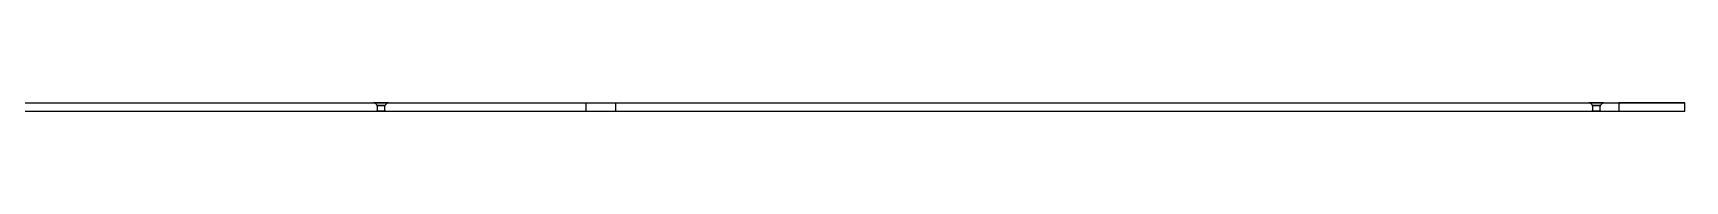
# Model space of a CAD drawing. Header units: inches. Extents: x 31 to 2213, y 31 to 1421.
# Drawn here: x 974.12 to 1010.49, y 595.28 to 595.47 of the extents above; entities that cross this region are included whole.
import ezdxf

# ---------------------------------------------------------------- set-up
doc = ezdxf.new("R2010")
doc.units = ezdxf.units.IN
doc.header["$MEASUREMENT"] = 0

msp = doc.modelspace()

# ---------------------------------------------------------------- linework, layer by layer
at = {"layer": 'OUTLINE'}
for p, q in [((955.273, 595.469), (986.29, 595.469)), ((955.937, 595.469), (986.954, 595.469)), ((981.617, 595.469), (981.616, 595.469)), ((981.616, 595.469), (981.616, 595.469)), ((981.616, 595.469), (981.616, 595.469)), ((981.616, 595.469), (981.616, 595.469)), ((981.616, 595.469), (981.617, 595.469)), ((981.618, 595.469), (981.617, 595.469)), ((981.617, 595.469), (981.619, 595.469)), ((981.62, 595.469), (981.618, 595.469)), ((981.619, 595.469), (981.62, 595.469)), ((981.621, 595.469), (981.62, 595.469)), ((981.62, 595.469), (981.622, 595.469)), ((981.624, 595.469), (981.621, 595.469)), ((981.622, 595.469), (981.625, 595.469)), ((981.626, 595.469), (981.624, 595.469)), ((981.625, 595.469), (981.628, 595.469)), ((981.629, 595.469), (981.626, 595.469)), ((981.628, 595.469), (981.631, 595.469)), ((981.633, 595.469), (981.629, 595.469)), ((981.631, 595.469), (981.634, 595.469)), ((981.637, 595.469), (981.633, 595.469)), ((981.634, 595.469), (981.638, 595.469)), ((981.641, 595.469), (981.637, 595.469)), ((981.638, 595.469), (981.642, 595.469)), ((981.645, 595.469), (981.641, 595.469)), ((981.701, 595.411), (981.642, 595.469)), ((981.642, 595.469), (981.647, 595.469)), ((981.65, 595.469), (981.645, 595.469)), ((981.647, 595.469), (981.652, 595.469)), ((981.655, 595.469), (981.65, 595.469)), ((981.652, 595.469), (981.657, 595.469)), ((981.661, 595.469), (981.655, 595.469)), ((981.657, 595.469), (981.663, 595.469)), ((981.666, 595.469), (981.661, 595.469)), ((981.663, 595.469), (981.669, 595.469)), ((981.672, 595.469), (981.666, 595.469)), ((981.669, 595.469), (981.675, 595.469)), ((981.678, 595.469), (981.672, 595.469)), ((981.675, 595.469), (981.681, 595.469)), ((981.685, 595.469), (981.678, 595.469)), ((981.681, 595.469), (981.688, 595.469)), ((981.692, 595.469), (981.685, 595.469)), ((981.686, 595.411), (981.685, 595.411)), ((981.685, 595.411), (981.685, 595.411)), ((981.685, 595.411), (981.685, 595.411)), ((981.685, 595.411), (981.685, 595.411)), ((981.685, 595.411), (981.686, 595.411)), ((981.687, 595.411), (981.686, 595.411)), ((981.686, 595.411), (981.686, 595.411)), ((981.686, 595.411), (981.687, 595.411)), ((981.688, 595.411), (981.687, 595.411)), ((981.687, 595.411), (981.688, 595.411)), ((981.688, 595.469), (981.694, 595.469)), ((981.69, 595.411), (981.688, 595.411)), ((981.688, 595.411), (981.689, 595.411)), ((981.689, 595.411), (981.69, 595.411)), ((981.691, 595.411), (981.69, 595.411)), ((981.69, 595.411), (981.692, 595.411)), ((981.693, 595.411), (981.691, 595.411)), ((981.699, 595.469), (981.692, 595.469)), ((981.692, 595.411), (981.694, 595.411)), ((981.695, 595.411), (981.693, 595.411)), ((981.694, 595.469), (981.701, 595.469)), ((981.694, 595.411), (981.696, 595.411)), ((981.697, 595.411), (981.695, 595.411)), ((981.696, 595.411), (981.698, 595.411)), ((981.7, 595.411), (981.697, 595.411)), ((981.698, 595.411), (981.701, 595.411)), ((981.706, 595.469), (981.699, 595.469)), ((981.702, 595.411), (981.7, 595.411)), ((981.701, 595.469), (981.709, 595.469)), ((981.701, 595.411), (981.703, 595.411)), ((981.701, 595.281), (981.701, 595.411)), ((981.705, 595.411), (981.702, 595.411)), ((981.703, 595.411), (981.706, 595.411)), ((981.708, 595.411), (981.705, 595.411)), ((981.713, 595.469), (981.706, 595.469)), ((981.706, 595.411), (981.709, 595.411)), ((981.711, 595.411), (981.708, 595.411)), ((981.709, 595.469), (981.716, 595.469)), ((981.709, 595.411), (981.712, 595.411)), ((981.714, 595.411), (981.711, 595.411)), ((981.712, 595.411), (981.716, 595.411)), ((981.721, 595.469), (981.713, 595.469)), ((981.718, 595.411), (981.714, 595.411)), ((981.716, 595.469), (981.724, 595.469)), ((981.716, 595.411), (981.719, 595.411)), ((981.722, 595.411), (981.718, 595.411)), ((981.719, 595.411), (981.723, 595.411)), ((981.728, 595.469), (981.721, 595.469)), ((981.725, 595.411), (981.722, 595.411)), ((981.723, 595.411), (981.727, 595.411)), ((981.724, 595.469), (981.731, 595.469)), ((981.729, 595.411), (981.725, 595.411)), ((981.727, 595.411), (981.731, 595.411)), ((981.736, 595.469), (981.728, 595.469)), ((981.733, 595.411), (981.729, 595.411)), ((981.731, 595.469), (981.739, 595.469)), ((981.731, 595.411), (981.735, 595.411)), ((981.738, 595.411), (981.733, 595.411)), ((981.735, 595.411), (981.739, 595.411)), ((981.744, 595.469), (981.736, 595.469)), ((981.742, 595.411), (981.738, 595.411)), ((981.739, 595.469), (981.747, 595.469)), ((981.739, 595.411), (981.743, 595.411)), ((981.746, 595.411), (981.742, 595.411)), ((981.743, 595.411), (981.748, 595.411)), ((981.752, 595.469), (981.744, 595.469)), ((981.751, 595.411), (981.746, 595.411)), ((981.747, 595.469), (981.755, 595.469)), ((981.748, 595.411), (981.752, 595.411)), ((981.755, 595.411), (981.751, 595.411)), ((981.76, 595.469), (981.752, 595.469)), ((981.752, 595.411), (981.757, 595.411)), ((981.755, 595.469), (981.763, 595.469)), ((981.76, 595.411), (981.755, 595.411)), ((981.757, 595.411), (981.762, 595.411)), ((981.768, 595.469), (981.76, 595.469)), ((981.764, 595.411), (981.76, 595.411)), ((981.762, 595.411), (981.766, 595.411)), ((981.763, 595.469), (981.771, 595.469)), ((981.769, 595.411), (981.764, 595.411)), ((981.766, 595.411), (981.771, 595.411)), ((981.776, 595.469), (981.768, 595.469)), ((981.774, 595.411), (981.769, 595.411)), ((981.771, 595.469), (981.779, 595.469)), ((981.771, 595.411), (981.776, 595.411)), ((981.779, 595.411), (981.774, 595.411)), ((981.784, 595.469), (981.776, 595.469)), ((981.776, 595.411), (981.78, 595.411)), ((981.779, 595.469), (981.787, 595.469)), ((981.783, 595.411), (981.779, 595.411)), ((981.78, 595.411), (981.785, 595.411)), ((981.788, 595.411), (981.783, 595.411)), ((981.792, 595.469), (981.784, 595.469)), ((981.785, 595.411), (981.79, 595.411)), ((981.787, 595.469), (981.796, 595.469)), ((981.793, 595.411), (981.788, 595.411)), ((981.79, 595.411), (981.795, 595.411)), ((981.801, 595.469), (981.792, 595.469)), ((981.797, 595.411), (981.793, 595.411)), ((981.795, 595.411), (981.799, 595.411)), ((981.796, 595.469), (981.804, 595.469)), ((981.802, 595.411), (981.797, 595.411)), ((981.799, 595.411), (981.804, 595.411)), ((981.809, 595.469), (981.801, 595.469)), ((981.807, 595.411), (981.802, 595.411)), ((981.804, 595.469), (981.812, 595.469)), ((981.804, 595.411), (981.809, 595.411)), ((981.811, 595.411), (981.807, 595.411)), ((981.817, 595.469), (981.809, 595.469)), ((981.809, 595.411), (981.813, 595.411)), ((981.816, 595.411), (981.811, 595.411)), ((981.812, 595.469), (981.82, 595.469)), ((981.813, 595.411), (981.818, 595.411)), ((981.82, 595.411), (981.816, 595.411)), ((981.825, 595.469), (981.817, 595.469)), ((981.818, 595.411), (981.822, 595.411)), ((981.82, 595.469), (981.828, 595.469)), ((981.824, 595.411), (981.82, 595.411)), ((981.822, 595.411), (981.826, 595.411)), ((981.829, 595.411), (981.824, 595.411)), ((981.832, 595.469), (981.825, 595.469)), ((981.826, 595.411), (981.83, 595.411)), ((981.828, 595.469), (981.835, 595.469)), ((981.833, 595.411), (981.829, 595.411)), ((981.83, 595.411), (981.834, 595.411)), ((981.84, 595.469), (981.832, 595.469)), ((981.837, 595.411), (981.833, 595.411)), ((981.834, 595.411), (981.838, 595.411)), ((981.835, 595.469), (981.843, 595.469)), ((981.841, 595.411), (981.837, 595.411)), ((981.838, 595.411), (981.842, 595.411)), ((981.848, 595.469), (981.84, 595.469)), ((981.844, 595.411), (981.841, 595.411)), ((981.842, 595.411), (981.846, 595.411)), ((981.843, 595.469), (981.851, 595.469)), ((981.848, 595.411), (981.844, 595.411)), ((981.846, 595.411), (981.849, 595.411)), ((981.855, 595.469), (981.848, 595.469)), ((981.851, 595.411), (981.848, 595.411)), ((981.849, 595.411), (981.853, 595.411)), ((981.851, 595.469), (981.858, 595.469)), ((981.854, 595.411), (981.851, 595.411)), ((981.853, 595.411), (981.856, 595.411)), ((981.858, 595.411), (981.854, 595.411)), ((981.862, 595.469), (981.855, 595.469)), ((981.856, 595.411), (981.859, 595.411)), ((981.858, 595.469), (981.865, 595.469)), ((981.86, 595.411), (981.858, 595.411)), ((981.859, 595.411), (981.861, 595.411)), ((981.863, 595.411), (981.86, 595.411)), ((981.861, 595.411), (981.864, 595.411)), ((981.869, 595.469), (981.862, 595.469)), ((981.863, 595.411), (981.921, 595.469)), ((981.863, 595.281), (981.863, 595.411)), ((981.866, 595.411), (981.863, 595.411)), ((981.864, 595.411), (981.866, 595.411)), ((981.865, 595.469), (981.872, 595.469)), ((981.866, 595.411), (981.869, 595.411)), ((981.868, 595.411), (981.866, 595.411)), ((981.87, 595.411), (981.868, 595.411)), ((981.876, 595.469), (981.869, 595.469)), ((981.869, 595.411), (981.871, 595.411)), ((981.872, 595.411), (981.87, 595.411)), ((981.871, 595.411), (981.872, 595.411)), ((981.872, 595.469), (981.879, 595.469)), ((981.872, 595.411), (981.874, 595.411)), ((981.873, 595.411), (981.872, 595.411)), ((981.875, 595.411), (981.873, 595.411)), ((981.874, 595.411), (981.875, 595.411)), ((981.875, 595.411), (981.876, 595.411)), ((981.876, 595.411), (981.875, 595.411)), ((981.883, 595.469), (981.876, 595.469)), ((981.876, 595.411), (981.877, 595.411)), ((981.877, 595.411), (981.876, 595.411)), ((981.877, 595.411), (981.878, 595.411)), ((981.878, 595.411), (981.877, 595.411)), ((981.878, 595.411), (981.878, 595.411)), ((981.878, 595.411), (981.879, 595.411)), ((981.879, 595.411), (981.878, 595.411)), ((981.878, 595.411), (981.878, 595.411)), ((981.879, 595.469), (981.885, 595.469)), ((981.879, 595.411), (981.879, 595.411)), ((981.889, 595.469), (981.883, 595.469)), ((981.885, 595.469), (981.891, 595.469)), ((981.895, 595.469), (981.889, 595.469)), ((981.891, 595.469), (981.897, 595.469)), ((981.901, 595.469), (981.895, 595.469)), ((981.897, 595.469), (981.903, 595.469)), ((981.906, 595.469), (981.901, 595.469)), ((981.903, 595.469), (981.909, 595.469)), ((981.912, 595.469), (981.906, 595.469)), ((981.909, 595.469), (981.914, 595.469)), ((981.917, 595.469), (981.912, 595.469)), ((981.914, 595.469), (981.918, 595.469)), ((981.921, 595.469), (981.917, 595.469)), ((981.918, 595.469), (981.923, 595.469)), ((981.925, 595.469), (981.921, 595.469)), ((981.923, 595.469), (981.927, 595.469)), ((981.929, 595.469), (981.925, 595.469)), ((981.927, 595.469), (981.931, 595.469)), ((981.933, 595.469), (981.929, 595.469)), ((981.931, 595.469), (981.934, 595.469)), ((981.936, 595.469), (981.933, 595.469)), ((981.934, 595.469), (981.937, 595.469)), ((981.939, 595.469), (981.936, 595.469)), ((981.937, 595.469), (981.94, 595.469)), ((981.941, 595.469), (981.939, 595.469)), ((981.94, 595.469), (981.942, 595.469)), ((981.943, 595.469), (981.941, 595.469)), ((981.942, 595.469), (981.944, 595.469)), ((981.945, 595.469), (981.943, 595.469)), ((981.944, 595.469), (981.946, 595.469)), ((981.946, 595.469), (981.945, 595.469)), ((981.946, 595.469), (981.947, 595.469)), ((981.947, 595.469), (981.946, 595.469)), ((981.947, 595.469), (981.947, 595.469)), ((981.947, 595.469), (981.948, 595.469)), ((981.948, 595.469), (981.947, 595.469)), ((981.948, 595.469), (981.948, 595.469)), ((986.29, 595.469), (1009.034, 595.469)), ((986.29, 595.469), (986.29, 595.281)), ((986.954, 595.469), (1010.489, 595.469)), ((986.954, 595.281), (986.954, 595.469)), ((1008.374, 595.469), (1008.373, 595.469)), ((1008.373, 595.469), (1008.373, 595.469)), ((1008.373, 595.469), (1008.373, 595.469)), ((1008.373, 595.469), (1008.374, 595.469)), ((1008.375, 595.469), (1008.374, 595.469)), ((1008.374, 595.469), (1008.374, 595.469)), ((1008.374, 595.469), (1008.376, 595.469)), ((1008.377, 595.469), (1008.375, 595.469)), ((1008.376, 595.469), (1008.377, 595.469)), ((1008.379, 595.469), (1008.377, 595.469)), ((1008.377, 595.469), (1008.379, 595.469)), ((1008.381, 595.469), (1008.379, 595.469)), ((1008.379, 595.469), (1008.382, 595.469)), ((1008.383, 595.469), (1008.381, 595.469)), ((1008.382, 595.469), (1008.385, 595.469)), ((1008.387, 595.469), (1008.383, 595.469)), ((1008.385, 595.469), (1008.388, 595.469)), ((1008.39, 595.469), (1008.387, 595.469)), ((1008.388, 595.469), (1008.391, 595.469)), ((1008.394, 595.469), (1008.39, 595.469)), ((1008.391, 595.469), (1008.395, 595.469)), ((1008.398, 595.469), (1008.394, 595.469)), ((1008.395, 595.469), (1008.4, 595.469)), ((1008.402, 595.469), (1008.398, 595.469)), ((1008.458, 595.411), (1008.4, 595.469)), ((1008.4, 595.469), (1008.404, 595.469)), ((1008.407, 595.469), (1008.402, 595.469)), ((1008.404, 595.469), (1008.409, 595.469)), ((1008.412, 595.469), (1008.407, 595.469)), ((1008.409, 595.469), (1008.414, 595.469)), ((1008.418, 595.469), (1008.412, 595.469)), ((1008.414, 595.469), (1008.42, 595.469)), ((1008.423, 595.469), (1008.418, 595.469)), ((1008.42, 595.469), (1008.426, 595.469)), ((1008.429, 595.469), (1008.423, 595.469)), ((1008.426, 595.469), (1008.432, 595.469)), ((1008.436, 595.469), (1008.429, 595.469)), ((1008.432, 595.469), (1008.438, 595.469)), ((1008.442, 595.469), (1008.436, 595.469)), ((1008.438, 595.469), (1008.445, 595.469)), ((1008.449, 595.469), (1008.442, 595.469)), ((1008.443, 595.411), (1008.442, 595.411)), ((1008.442, 595.411), (1008.442, 595.411)), ((1008.442, 595.411), (1008.442, 595.411)), ((1008.442, 595.411), (1008.443, 595.411)), ((1008.444, 595.411), (1008.443, 595.411)), ((1008.443, 595.411), (1008.443, 595.411)), ((1008.443, 595.411), (1008.443, 595.411)), ((1008.443, 595.411), (1008.444, 595.411)), ((1008.445, 595.411), (1008.444, 595.411)), ((1008.444, 595.411), (1008.445, 595.411)), ((1008.445, 595.469), (1008.451, 595.469)), ((1008.447, 595.411), (1008.445, 595.411)), ((1008.445, 595.411), (1008.446, 595.411)), ((1008.446, 595.411), (1008.447, 595.411)), ((1008.448, 595.411), (1008.447, 595.411)), ((1008.447, 595.411), (1008.449, 595.411)), ((1008.45, 595.411), (1008.448, 595.411)), ((1008.456, 595.469), (1008.449, 595.469)), ((1008.449, 595.411), (1008.451, 595.411)), ((1008.452, 595.411), (1008.45, 595.411)), ((1008.451, 595.469), (1008.458, 595.469)), ((1008.451, 595.411), (1008.453, 595.411)), ((1008.454, 595.411), (1008.452, 595.411)), ((1008.453, 595.411), (1008.455, 595.411)), ((1008.457, 595.411), (1008.454, 595.411)), ((1008.455, 595.411), (1008.458, 595.411)), ((1008.463, 595.469), (1008.456, 595.469)), ((1008.459, 595.411), (1008.457, 595.411)), ((1008.458, 595.469), (1008.466, 595.469)), ((1008.458, 595.411), (1008.46, 595.411)), ((1008.458, 595.281), (1008.458, 595.411)), ((1008.462, 595.411), (1008.459, 595.411)), ((1008.46, 595.411), (1008.463, 595.411)), ((1008.465, 595.411), (1008.462, 595.411)), ((1008.47, 595.469), (1008.463, 595.469)), ((1008.463, 595.411), (1008.466, 595.411)), ((1008.468, 595.411), (1008.465, 595.411)), ((1008.466, 595.469), (1008.473, 595.469)), ((1008.466, 595.411), (1008.47, 595.411)), ((1008.472, 595.411), (1008.468, 595.411)), ((1008.478, 595.469), (1008.47, 595.469)), ((1008.47, 595.411), (1008.473, 595.411)), ((1008.475, 595.411), (1008.472, 595.411)), ((1008.473, 595.469), (1008.481, 595.469)), ((1008.473, 595.411), (1008.476, 595.411)), ((1008.479, 595.411), (1008.475, 595.411)), ((1008.476, 595.411), (1008.48, 595.411)), ((1008.485, 595.469), (1008.478, 595.469)), ((1008.482, 595.411), (1008.479, 595.411)), ((1008.48, 595.411), (1008.484, 595.411)), ((1008.481, 595.469), (1008.488, 595.469)), ((1008.486, 595.411), (1008.482, 595.411)), ((1008.484, 595.411), (1008.488, 595.411)), ((1008.493, 595.469), (1008.485, 595.469)), ((1008.49, 595.411), (1008.486, 595.411)), ((1008.488, 595.469), (1008.496, 595.469)), ((1008.488, 595.411), (1008.492, 595.411)), ((1008.495, 595.411), (1008.49, 595.411)), ((1008.492, 595.411), (1008.496, 595.411)), ((1008.501, 595.469), (1008.493, 595.469)), ((1008.499, 595.411), (1008.495, 595.411)), ((1008.496, 595.469), (1008.504, 595.469)), ((1008.496, 595.411), (1008.501, 595.411)), ((1008.503, 595.411), (1008.499, 595.411)), ((1008.509, 595.469), (1008.501, 595.469)), ((1008.501, 595.411), (1008.505, 595.411)), ((1008.508, 595.411), (1008.503, 595.411)), ((1008.504, 595.469), (1008.512, 595.469)), ((1008.505, 595.411), (1008.509, 595.411)), ((1008.512, 595.411), (1008.508, 595.411)), ((1008.517, 595.469), (1008.509, 595.469)), ((1008.509, 595.411), (1008.514, 595.411)), ((1008.512, 595.469), (1008.52, 595.469)), ((1008.517, 595.411), (1008.512, 595.411)), ((1008.514, 595.411), (1008.519, 595.411)), ((1008.525, 595.469), (1008.517, 595.469)), ((1008.521, 595.411), (1008.517, 595.411)), ((1008.519, 595.411), (1008.523, 595.411)), ((1008.52, 595.469), (1008.528, 595.469)), ((1008.526, 595.411), (1008.521, 595.411)), ((1008.523, 595.411), (1008.528, 595.411)), ((1008.533, 595.469), (1008.525, 595.469)), ((1008.531, 595.411), (1008.526, 595.411)), ((1008.528, 595.469), (1008.536, 595.469)), ((1008.528, 595.411), (1008.533, 595.411)), ((1008.536, 595.411), (1008.531, 595.411)), ((1008.541, 595.469), (1008.533, 595.469)), ((1008.533, 595.411), (1008.537, 595.411)), ((1008.536, 595.469), (1008.545, 595.469)), ((1008.54, 595.411), (1008.536, 595.411)), ((1008.537, 595.411), (1008.542, 595.411)), ((1008.545, 595.411), (1008.54, 595.411)), ((1008.55, 595.469), (1008.541, 595.469)), ((1008.542, 595.411), (1008.547, 595.411)), ((1008.545, 595.469), (1008.553, 595.469)), ((1008.55, 595.411), (1008.545, 595.411)), ((1008.547, 595.411), (1008.552, 595.411)), ((1008.558, 595.469), (1008.55, 595.469)), ((1008.555, 595.411), (1008.55, 595.411)), ((1008.552, 595.411), (1008.556, 595.411)), ((1008.553, 595.469), (1008.561, 595.469)), ((1008.559, 595.411), (1008.555, 595.411)), ((1008.556, 595.411), (1008.561, 595.411)), ((1008.566, 595.469), (1008.558, 595.469)), ((1008.564, 595.411), (1008.559, 595.411)), ((1008.561, 595.469), (1008.569, 595.469)), ((1008.561, 595.411), (1008.566, 595.411)), ((1008.568, 595.411), (1008.564, 595.411)), ((1008.574, 595.469), (1008.566, 595.469)), ((1008.566, 595.411), (1008.57, 595.411)), ((1008.573, 595.411), (1008.568, 595.411)), ((1008.569, 595.469), (1008.577, 595.469)), ((1008.57, 595.411), (1008.575, 595.411)), ((1008.577, 595.411), (1008.573, 595.411)), ((1008.582, 595.469), (1008.574, 595.469)), ((1008.575, 595.411), (1008.579, 595.411)), ((1008.577, 595.469), (1008.585, 595.469)), ((1008.582, 595.411), (1008.577, 595.411)), ((1008.579, 595.411), (1008.583, 595.411)), ((1008.59, 595.469), (1008.582, 595.469)), ((1008.586, 595.411), (1008.582, 595.411)), ((1008.583, 595.411), (1008.587, 595.411)), ((1008.585, 595.469), (1008.593, 595.469)), ((1008.59, 595.411), (1008.586, 595.411)), ((1008.587, 595.411), (1008.591, 595.411)), ((1008.597, 595.469), (1008.59, 595.469)), ((1008.594, 595.411), (1008.59, 595.411)), ((1008.591, 595.411), (1008.595, 595.411)), ((1008.593, 595.469), (1008.6, 595.469)), ((1008.598, 595.411), (1008.594, 595.411)), ((1008.595, 595.411), (1008.599, 595.411)), ((1008.605, 595.469), (1008.597, 595.469)), ((1008.601, 595.411), (1008.598, 595.411)), ((1008.599, 595.411), (1008.603, 595.411)), ((1008.6, 595.469), (1008.608, 595.469)), ((1008.605, 595.411), (1008.601, 595.411)), ((1008.603, 595.411), (1008.606, 595.411)), ((1008.612, 595.469), (1008.605, 595.469)), ((1008.608, 595.411), (1008.605, 595.411)), ((1008.606, 595.411), (1008.61, 595.411)), ((1008.608, 595.469), (1008.615, 595.469)), ((1008.612, 595.411), (1008.608, 595.411)), ((1008.61, 595.411), (1008.613, 595.411)), ((1008.619, 595.469), (1008.612, 595.469)), ((1008.615, 595.411), (1008.612, 595.411)), ((1008.613, 595.411), (1008.616, 595.411)), ((1008.615, 595.469), (1008.622, 595.469)), ((1008.618, 595.411), (1008.615, 595.411)), ((1008.616, 595.411), (1008.619, 595.411)), ((1008.62, 595.411), (1008.618, 595.411)), ((1008.626, 595.469), (1008.619, 595.469)), ((1008.619, 595.411), (1008.621, 595.411)), ((1008.62, 595.411), (1008.678, 595.469)), ((1008.623, 595.411), (1008.62, 595.411)), ((1008.62, 595.281), (1008.62, 595.411)), ((1008.621, 595.411), (1008.624, 595.411)), ((1008.622, 595.469), (1008.629, 595.469)), ((1008.625, 595.411), (1008.623, 595.411)), ((1008.624, 595.411), (1008.626, 595.411)), ((1008.627, 595.411), (1008.625, 595.411)), ((1008.633, 595.469), (1008.626, 595.469)), ((1008.626, 595.411), (1008.628, 595.411)), ((1008.629, 595.411), (1008.627, 595.411)), ((1008.628, 595.411), (1008.63, 595.411)), ((1008.629, 595.469), (1008.636, 595.469)), ((1008.631, 595.411), (1008.629, 595.411)), ((1008.63, 595.411), (1008.631, 595.411)), ((1008.631, 595.411), (1008.632, 595.411)), ((1008.632, 595.411), (1008.631, 595.411)), ((1008.632, 595.411), (1008.634, 595.411)), ((1008.633, 595.411), (1008.632, 595.411)), ((1008.64, 595.469), (1008.633, 595.469)), ((1008.634, 595.411), (1008.633, 595.411)), ((1008.634, 595.411), (1008.634, 595.411)), ((1008.634, 595.411), (1008.635, 595.411)), ((1008.635, 595.411), (1008.634, 595.411)), ((1008.635, 595.411), (1008.635, 595.411)), ((1008.635, 595.411), (1008.636, 595.411)), ((1008.636, 595.411), (1008.635, 595.411)), ((1008.635, 595.411), (1008.635, 595.411)), ((1008.636, 595.469), (1008.642, 595.469)), ((1008.636, 595.411), (1008.636, 595.411)), ((1008.646, 595.469), (1008.64, 595.469)), ((1008.642, 595.469), (1008.649, 595.469)), ((1008.652, 595.469), (1008.646, 595.469)), ((1008.649, 595.469), (1008.655, 595.469)), ((1008.658, 595.469), (1008.652, 595.469)), ((1008.655, 595.469), (1008.66, 595.469)), ((1008.664, 595.469), (1008.658, 595.469)), ((1008.66, 595.469), (1008.666, 595.469)), ((1008.669, 595.469), (1008.664, 595.469)), ((1008.666, 595.469), (1008.671, 595.469)), ((1008.674, 595.469), (1008.669, 595.469)), ((1008.671, 595.469), (1008.676, 595.469)), ((1008.678, 595.469), (1008.674, 595.469)), ((1008.676, 595.469), (1008.68, 595.469)), ((1008.683, 595.469), (1008.678, 595.469)), ((1008.68, 595.469), (1008.684, 595.469)), ((1008.686, 595.469), (1008.683, 595.469)), ((1008.684, 595.469), (1008.688, 595.469)), ((1008.69, 595.469), (1008.686, 595.469)), ((1008.688, 595.469), (1008.691, 595.469)), ((1008.693, 595.469), (1008.69, 595.469)), ((1008.691, 595.469), (1008.694, 595.469)), ((1008.696, 595.469), (1008.693, 595.469)), ((1008.694, 595.469), (1008.697, 595.469)), ((1008.698, 595.469), (1008.696, 595.469)), ((1008.697, 595.469), (1008.699, 595.469)), ((1008.701, 595.469), (1008.698, 595.469)), ((1008.699, 595.469), (1008.701, 595.469)), ((1008.701, 595.469), (1008.703, 595.469)), ((1008.702, 595.469), (1008.701, 595.469)), ((1008.703, 595.469), (1008.702, 595.469)), ((1008.703, 595.469), (1008.704, 595.469)), ((1008.704, 595.469), (1008.703, 595.469)), ((1008.704, 595.469), (1008.705, 595.469)), ((1008.705, 595.469), (1008.704, 595.469)), ((1008.705, 595.469), (1008.705, 595.469)), ((1008.705, 595.469), (1008.705, 595.469)), ((1009.034, 595.469), (1009.034, 595.281)), ((1010.489, 595.469), (1009.034, 595.469)), ((1010.489, 595.281), (1010.489, 595.469)), ((955.273, 595.281), (986.29, 595.281)), ((955.937, 595.281), (986.954, 595.281)), ((981.686, 595.281), (981.685, 595.281)), ((981.685, 595.281), (981.685, 595.281)), ((981.685, 595.281), (981.685, 595.281)), ((981.685, 595.281), (981.685, 595.281)), ((981.685, 595.281), (981.686, 595.281)), ((981.687, 595.281), (981.686, 595.281)), ((981.686, 595.281), (981.686, 595.281)), ((981.686, 595.281), (981.687, 595.281)), ((981.688, 595.281), (981.687, 595.281)), ((981.687, 595.281), (981.688, 595.281)), ((981.689, 595.281), (981.688, 595.281)), ((981.688, 595.281), (981.69, 595.281)), ((981.69, 595.281), (981.689, 595.281)), ((981.692, 595.281), (981.69, 595.281)), ((981.69, 595.281), (981.691, 595.281)), ((981.691, 595.281), (981.693, 595.281)), ((981.694, 595.281), (981.692, 595.281)), ((981.693, 595.281), (981.695, 595.281)), ((981.696, 595.281), (981.694, 595.281)), ((981.695, 595.281), (981.697, 595.281)), ((981.698, 595.281), (981.696, 595.281)), ((981.697, 595.281), (981.7, 595.281)), ((981.701, 595.281), (981.698, 595.281)), ((981.7, 595.281), (981.702, 595.281)), ((981.703, 595.281), (981.701, 595.281)), ((981.702, 595.281), (981.705, 595.281)), ((981.706, 595.281), (981.703, 595.281)), ((981.705, 595.281), (981.708, 595.281)), ((981.709, 595.281), (981.706, 595.281)), ((981.708, 595.281), (981.711, 595.281)), ((981.712, 595.281), (981.709, 595.281)), ((981.711, 595.281), (981.714, 595.281)), ((981.716, 595.281), (981.712, 595.281)), ((981.714, 595.281), (981.718, 595.281)), ((981.719, 595.281), (981.716, 595.281)), ((981.718, 595.281), (981.722, 595.281)), ((981.723, 595.281), (981.719, 595.281)), ((981.722, 595.281), (981.725, 595.281)), ((981.727, 595.281), (981.723, 595.281)), ((981.725, 595.281), (981.729, 595.281)), ((981.731, 595.281), (981.727, 595.281)), ((981.729, 595.281), (981.733, 595.281)), ((981.735, 595.281), (981.731, 595.281)), ((981.733, 595.281), (981.738, 595.281)), ((981.739, 595.281), (981.735, 595.281)), ((981.738, 595.281), (981.742, 595.281)), ((981.743, 595.281), (981.739, 595.281)), ((981.742, 595.281), (981.746, 595.281)), ((981.748, 595.281), (981.743, 595.281)), ((981.746, 595.281), (981.751, 595.281)), ((981.752, 595.281), (981.748, 595.281)), ((981.751, 595.281), (981.755, 595.281)), ((981.757, 595.281), (981.752, 595.281)), ((981.755, 595.281), (981.76, 595.281)), ((981.762, 595.281), (981.757, 595.281)), ((981.76, 595.281), (981.764, 595.281)), ((981.766, 595.281), (981.762, 595.281)), ((981.764, 595.281), (981.769, 595.281)), ((981.771, 595.281), (981.766, 595.281)), ((981.769, 595.281), (981.774, 595.281)), ((981.776, 595.281), (981.771, 595.281)), ((981.774, 595.281), (981.779, 595.281)), ((981.78, 595.281), (981.776, 595.281)), ((981.779, 595.281), (981.783, 595.281)), ((981.785, 595.281), (981.78, 595.281)), ((981.783, 595.281), (981.788, 595.281)), ((981.79, 595.281), (981.785, 595.281)), ((981.788, 595.281), (981.793, 595.281)), ((981.795, 595.281), (981.79, 595.281)), ((981.793, 595.281), (981.797, 595.281)), ((981.799, 595.281), (981.795, 595.281)), ((981.797, 595.281), (981.802, 595.281)), ((981.804, 595.281), (981.799, 595.281)), ((981.802, 595.281), (981.807, 595.281)), ((981.809, 595.281), (981.804, 595.281)), ((981.807, 595.281), (981.811, 595.281)), ((981.813, 595.281), (981.809, 595.281)), ((981.811, 595.281), (981.816, 595.281)), ((981.818, 595.281), (981.813, 595.281)), ((981.816, 595.281), (981.82, 595.281)), ((981.822, 595.281), (981.818, 595.281)), ((981.82, 595.281), (981.824, 595.281)), ((981.826, 595.281), (981.822, 595.281)), ((981.824, 595.281), (981.829, 595.281)), ((981.83, 595.281), (981.826, 595.281)), ((981.829, 595.281), (981.833, 595.281)), ((981.834, 595.281), (981.83, 595.281)), ((981.833, 595.281), (981.837, 595.281)), ((981.838, 595.281), (981.834, 595.281)), ((981.837, 595.281), (981.841, 595.281)), ((981.842, 595.281), (981.838, 595.281)), ((981.841, 595.281), (981.844, 595.281)), ((981.846, 595.281), (981.842, 595.281)), ((981.844, 595.281), (981.848, 595.281)), ((981.849, 595.281), (981.846, 595.281)), ((981.848, 595.281), (981.851, 595.281)), ((981.853, 595.281), (981.849, 595.281)), ((981.851, 595.281), (981.854, 595.281)), ((981.856, 595.281), (981.853, 595.281)), ((981.854, 595.281), (981.858, 595.281)), ((981.859, 595.281), (981.856, 595.281)), ((981.858, 595.281), (981.86, 595.281)), ((981.861, 595.281), (981.859, 595.281)), ((981.86, 595.281), (981.863, 595.281)), ((981.864, 595.281), (981.861, 595.281)), ((981.863, 595.281), (981.866, 595.281)), ((981.866, 595.281), (981.864, 595.281)), ((981.866, 595.281), (981.868, 595.281)), ((981.869, 595.281), (981.866, 595.281)), ((981.868, 595.281), (981.87, 595.281)), ((981.871, 595.281), (981.869, 595.281)), ((981.87, 595.281), (981.872, 595.281)), ((981.872, 595.281), (981.871, 595.281)), ((981.872, 595.281), (981.873, 595.281)), ((981.874, 595.281), (981.872, 595.281)), ((981.873, 595.281), (981.875, 595.281)), ((981.875, 595.281), (981.874, 595.281)), ((981.875, 595.281), (981.876, 595.281)), ((981.876, 595.281), (981.875, 595.281)), ((981.876, 595.281), (981.877, 595.281)), ((981.877, 595.281), (981.876, 595.281)), ((981.877, 595.281), (981.878, 595.281)), ((981.878, 595.281), (981.877, 595.281)), ((981.878, 595.281), (981.878, 595.281)), ((981.878, 595.281), (981.879, 595.281)), ((981.879, 595.281), (981.878, 595.281)), ((981.878, 595.281), (981.878, 595.281)), ((981.879, 595.281), (981.879, 595.281)), ((986.29, 595.281), (1009.034, 595.281)), ((986.954, 595.281), (1010.489, 595.281)), ((1008.443, 595.281), (1008.442, 595.281)), ((1008.442, 595.281), (1008.442, 595.281)), ((1008.442, 595.281), (1008.442, 595.281)), ((1008.442, 595.281), (1008.443, 595.281)), ((1008.444, 595.281), (1008.443, 595.281)), ((1008.443, 595.281), (1008.443, 595.281)), ((1008.443, 595.281), (1008.443, 595.281)), ((1008.443, 595.281), (1008.444, 595.281)), ((1008.445, 595.281), (1008.444, 595.281)), ((1008.444, 595.281), (1008.445, 595.281)), ((1008.446, 595.281), (1008.445, 595.281)), ((1008.445, 595.281), (1008.447, 595.281)), ((1008.447, 595.281), (1008.446, 595.281)), ((1008.449, 595.281), (1008.447, 595.281)), ((1008.447, 595.281), (1008.448, 595.281)), ((1008.448, 595.281), (1008.45, 595.281)), ((1008.451, 595.281), (1008.449, 595.281)), ((1008.45, 595.281), (1008.452, 595.281)), ((1008.453, 595.281), (1008.451, 595.281)), ((1008.452, 595.281), (1008.454, 595.281)), ((1008.455, 595.281), (1008.453, 595.281)), ((1008.454, 595.281), (1008.457, 595.281)), ((1008.458, 595.281), (1008.455, 595.281)), ((1008.457, 595.281), (1008.459, 595.281)), ((1008.46, 595.281), (1008.458, 595.281)), ((1008.459, 595.281), (1008.462, 595.281)), ((1008.463, 595.281), (1008.46, 595.281)), ((1008.462, 595.281), (1008.465, 595.281)), ((1008.466, 595.281), (1008.463, 595.281)), ((1008.465, 595.281), (1008.468, 595.281)), ((1008.47, 595.281), (1008.466, 595.281)), ((1008.468, 595.281), (1008.472, 595.281)), ((1008.473, 595.281), (1008.47, 595.281)), ((1008.472, 595.281), (1008.475, 595.281)), ((1008.476, 595.281), (1008.473, 595.281)), ((1008.475, 595.281), (1008.479, 595.281)), ((1008.48, 595.281), (1008.476, 595.281)), ((1008.479, 595.281), (1008.482, 595.281)), ((1008.484, 595.281), (1008.48, 595.281)), ((1008.482, 595.281), (1008.486, 595.281)), ((1008.488, 595.281), (1008.484, 595.281)), ((1008.486, 595.281), (1008.49, 595.281)), ((1008.492, 595.281), (1008.488, 595.281)), ((1008.49, 595.281), (1008.495, 595.281)), ((1008.496, 595.281), (1008.492, 595.281)), ((1008.495, 595.281), (1008.499, 595.281)), ((1008.501, 595.281), (1008.496, 595.281)), ((1008.499, 595.281), (1008.503, 595.281)), ((1008.505, 595.281), (1008.501, 595.281)), ((1008.503, 595.281), (1008.508, 595.281)), ((1008.509, 595.281), (1008.505, 595.281)), ((1008.508, 595.281), (1008.512, 595.281)), ((1008.514, 595.281), (1008.509, 595.281)), ((1008.512, 595.281), (1008.517, 595.281)), ((1008.519, 595.281), (1008.514, 595.281)), ((1008.517, 595.281), (1008.521, 595.281)), ((1008.523, 595.281), (1008.519, 595.281)), ((1008.521, 595.281), (1008.526, 595.281)), ((1008.528, 595.281), (1008.523, 595.281)), ((1008.526, 595.281), (1008.531, 595.281)), ((1008.533, 595.281), (1008.528, 595.281)), ((1008.531, 595.281), (1008.536, 595.281)), ((1008.537, 595.281), (1008.533, 595.281)), ((1008.536, 595.281), (1008.54, 595.281)), ((1008.542, 595.281), (1008.537, 595.281)), ((1008.54, 595.281), (1008.545, 595.281)), ((1008.547, 595.281), (1008.542, 595.281)), ((1008.545, 595.281), (1008.55, 595.281)), ((1008.552, 595.281), (1008.547, 595.281)), ((1008.55, 595.281), (1008.555, 595.281)), ((1008.556, 595.281), (1008.552, 595.281)), ((1008.555, 595.281), (1008.559, 595.281)), ((1008.561, 595.281), (1008.556, 595.281)), ((1008.559, 595.281), (1008.564, 595.281)), ((1008.566, 595.281), (1008.561, 595.281)), ((1008.564, 595.281), (1008.568, 595.281)), ((1008.57, 595.281), (1008.566, 595.281)), ((1008.568, 595.281), (1008.573, 595.281)), ((1008.575, 595.281), (1008.57, 595.281)), ((1008.573, 595.281), (1008.577, 595.281)), ((1008.579, 595.281), (1008.575, 595.281)), ((1008.577, 595.281), (1008.582, 595.281)), ((1008.583, 595.281), (1008.579, 595.281)), ((1008.582, 595.281), (1008.586, 595.281)), ((1008.587, 595.281), (1008.583, 595.281)), ((1008.586, 595.281), (1008.59, 595.281)), ((1008.591, 595.281), (1008.587, 595.281)), ((1008.59, 595.281), (1008.594, 595.281)), ((1008.595, 595.281), (1008.591, 595.281)), ((1008.594, 595.281), (1008.598, 595.281)), ((1008.599, 595.281), (1008.595, 595.281)), ((1008.598, 595.281), (1008.601, 595.281)), ((1008.603, 595.281), (1008.599, 595.281)), ((1008.601, 595.281), (1008.605, 595.281)), ((1008.606, 595.281), (1008.603, 595.281)), ((1008.605, 595.281), (1008.608, 595.281)), ((1008.61, 595.281), (1008.606, 595.281)), ((1008.608, 595.281), (1008.612, 595.281)), ((1008.613, 595.281), (1008.61, 595.281)), ((1008.612, 595.281), (1008.615, 595.281)), ((1008.616, 595.281), (1008.613, 595.281)), ((1008.615, 595.281), (1008.618, 595.281)), ((1008.619, 595.281), (1008.616, 595.281)), ((1008.618, 595.281), (1008.62, 595.281)), ((1008.621, 595.281), (1008.619, 595.281)), ((1008.62, 595.281), (1008.623, 595.281)), ((1008.624, 595.281), (1008.621, 595.281)), ((1008.623, 595.281), (1008.625, 595.281)), ((1008.626, 595.281), (1008.624, 595.281)), ((1008.625, 595.281), (1008.627, 595.281)), ((1008.628, 595.281), (1008.626, 595.281)), ((1008.627, 595.281), (1008.629, 595.281)), ((1008.63, 595.281), (1008.628, 595.281)), ((1008.629, 595.281), (1008.631, 595.281)), ((1008.631, 595.281), (1008.63, 595.281)), ((1008.631, 595.281), (1008.632, 595.281)), ((1008.632, 595.281), (1008.631, 595.281)), ((1008.632, 595.281), (1008.633, 595.281)), ((1008.634, 595.281), (1008.632, 595.281)), ((1008.633, 595.281), (1008.634, 595.281)), ((1008.634, 595.281), (1008.635, 595.281)), ((1008.635, 595.281), (1008.634, 595.281)), ((1008.634, 595.281), (1008.634, 595.281)), ((1008.635, 595.281), (1008.635, 595.281)), ((1008.635, 595.281), (1008.636, 595.281)), ((1008.636, 595.281), (1008.635, 595.281)), ((1008.635, 595.281), (1008.635, 595.281)), ((1008.636, 595.281), (1008.636, 595.281)), ((1009.034, 595.281), (1010.489, 595.281))]:
    msp.add_line(p, q, dxfattribs=at)

doc.saveas('drawing.dxf')
